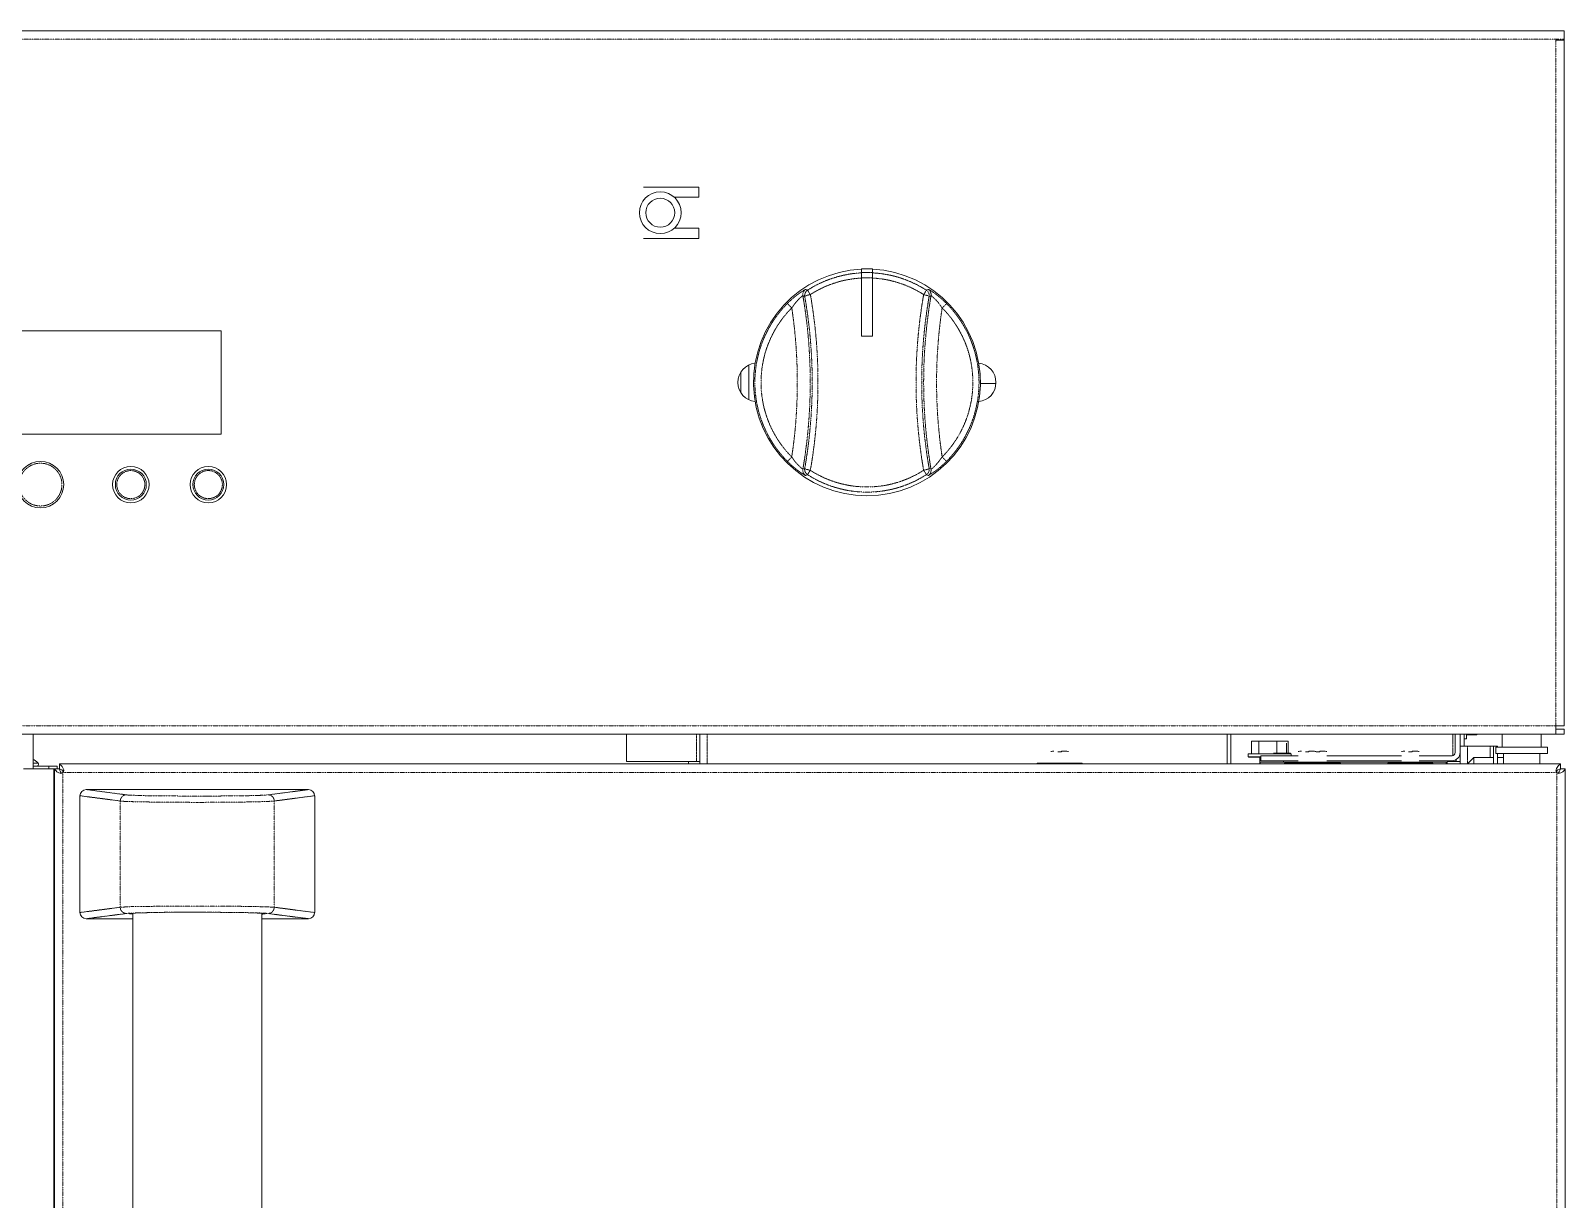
# Model space of a CAD drawing. Header units: millimetres. Extents: x 60499 to 556746, y 248297 to 497145.
# Drawn here: x 507015 to 519490, y 342854 to 352357 of the extents above; entities that cross this region are included whole.
import ezdxf

# ---------------------------------------------------------------- set-up
doc = ezdxf.new("R2010")
doc.units = ezdxf.units.MM
doc.linetypes.add('PHANTOM', pattern=[20, 10, -2, 2, -2, 2, -2])

msp = doc.modelspace()

# ---------------------------------------------------------------- linework, layer by layer
at = {"color": 7, "lineweight": 13, "ltscale": 0.03937}
for p, q in [((494707, 352357), (519482, 352357)), ((519482, 352280), (519482, 346705)), ((508564, 349917), (505625, 349917)), ((508564, 349917), (508564, 349077)), ((505625, 349077), (508564, 349077)), ((519413, 346637), (494776, 346637)), ((507203, 328297), (507203, 346354)), ((507208, 346354), (507208, 328273)), ((519450, 346394), (507248, 346394)), ((517010, 346410), (518522, 346410)), ((519490, 328273), (519490, 346354)), ((507466, 346186), (509273, 346186)), ((507415, 345186), (507415, 346136)), ((509324, 345186), (509324, 346136)), ((507844, 345180), (507844, 329450)), ((508894, 345180), (508894, 329450))]:
    msp.add_line(p, q, dxfattribs=at)
at = {"color": 7, "lineweight": 13, "ltscale": 0.00205}
for p, q in [((519482, 352289), (519482, 352357)), ((519413, 352280), (519482, 352280)), ((519413, 346705), (519482, 346705)), ((519413, 346705), (519413, 346637)), ((519482, 346677), (519413, 346677)), ((519482, 346637), (519413, 346637)), ((507163, 346377), (507231, 346377))]:
    msp.add_line(p, q, dxfattribs=at)
at = {"color": 7, "linetype": 'PHANTOM', "lineweight": 13, "ltscale": 0.03937}
for p, q in [((494707, 352289), (519482, 352289)), ((519413, 352280), (519413, 346705)), ((519413, 346705), (494776, 346705)), ((519421, 346325), (507277, 346325)), ((507277, 328302), (507277, 346325)), ((519421, 346325), (519421, 328302)), ((507743, 345229), (507743, 346093)), ((508995, 345229), (508995, 346093))]:
    msp.add_line(p, q, dxfattribs=at)
at = {"color": 7, "lineweight": 13, "ltscale": 0.000250028}
msp.add_line((519482, 352289), (519482, 352280), dxfattribs=at)
at = {"color": 7, "lineweight": 13, "ltscale": 0.013375}
for p, q in [((512445, 351084), (511996, 351084)), ((512445, 350667), (511996, 350667))]:
    msp.add_line(p, q, dxfattribs=at)
at = {"color": 7, "lineweight": 13, "ltscale": 0.002425}
msp.add_line((512445, 351084), (512445, 351003), dxfattribs=at)
at = {"color": 7, "lineweight": 13, "ltscale": 0.005893}
for p, q in [((512445, 351003), (512247, 351003)), ((512445, 350751), (512247, 350751))]:
    msp.add_line(p, q, dxfattribs=at)
at = {"color": 7, "lineweight": 13, "ltscale": 0.0025}
msp.add_line((512445, 350751), (512445, 350667), dxfattribs=at)
at = {"color": 7, "lineweight": 13, "ltscale": 0.000900028}
for p, q in [((513769, 350422), (513769, 350392)), ((513857, 350422), (513857, 350392))]:
    msp.add_line(p, q, dxfattribs=at)
at = {"color": 7, "lineweight": 13, "ltscale": 0.0026}
for p, q in [((513857, 350422), (513769, 350422)), ((513857, 349873), (513769, 349873)), ((513769, 349873), (513857, 349873))]:
    msp.add_line(p, q, dxfattribs=at)
at = {"color": 7, "lineweight": 13, "ltscale": 0.001308}
for p, q in [((513769, 350348), (513769, 350392)), ((513857, 350348), (513857, 350392))]:
    msp.add_line(p, q, dxfattribs=at)
at = {"color": 7, "linetype": 'PHANTOM', "lineweight": 13, "ltscale": 0.0026}
for p, q in [((513857, 350392), (513769, 350392)), ((513857, 350348), (513769, 350348))]:
    msp.add_line(p, q, dxfattribs=at)
at = {"color": 7, "lineweight": 13, "ltscale": 0.014116}
for p, q in [((513769, 349873), (513769, 350348)), ((513857, 349873), (513857, 350348))]:
    msp.add_line(p, q, dxfattribs=at)
at = {"color": 7, "linetype": 'PHANTOM', "lineweight": 13, "ltscale": 0.000494466}
for p, q in [((513292, 350202), (513307, 350196)), ((514319, 350196), (514334, 350202)), ((513307, 348798), (513292, 348791)), ((514334, 348791), (514319, 348798))]:
    msp.add_line(p, q, dxfattribs=at)
at = {"color": 7, "linetype": 'PHANTOM', "lineweight": 13, "ltscale": 0.000505281}
for p, q in [((513314, 350253), (513330, 350247)), ((514297, 350247), (514312, 350253))]:
    msp.add_line(p, q, dxfattribs=at)
at = {"color": 7, "linetype": 'PHANTOM', "lineweight": 13, "ltscale": 0.001246}
for p, q in [((513330, 350247), (513352, 350211)), ((514297, 350247), (514274, 350211)), ((513330, 348747), (513352, 348782)), ((514297, 348747), (514274, 348782))]:
    msp.add_line(p, q, dxfattribs=at)
at = {"color": 7, "linetype": 'PHANTOM', "lineweight": 13, "ltscale": 0.001499}
for p, q in [((513166, 350139), (513202, 350103)), ((514424, 350103), (514460, 350139)), ((513202, 348891), (513166, 348855)), ((514460, 348855), (514424, 348891))]:
    msp.add_line(p, q, dxfattribs=at)
at = {"color": 7, "lineweight": 13, "ltscale": 5.64695e-06}
for p, q in [((513769, 349873), (513769, 349873)), ((513857, 349873), (513857, 349873))]:
    msp.add_line(p, q, dxfattribs=at)
at = {"color": 7, "lineweight": 13, "ltscale": 0.005144}
msp.add_line((512789, 349411), (512789, 349583), dxfattribs=at)
at = {"color": 7, "lineweight": 13, "ltscale": 0.008468}
msp.add_line((512853, 349639), (512853, 349355), dxfattribs=at)
at = {"color": 7, "lineweight": 13, "ltscale": 0.003789}
msp.add_line((514735, 349489), (514863, 349489), dxfattribs=at)
at = {"color": 7, "linetype": 'PHANTOM', "lineweight": 13, "ltscale": 0.000505259}
for p, q in [((513330, 348747), (513314, 348741)), ((514312, 348741), (514297, 348747))]:
    msp.add_line(p, q, dxfattribs=at)
at = {"color": 7, "lineweight": 13, "ltscale": 0.008425}
msp.add_line((507034, 346354), (507034, 346637), dxfattribs=at)
at = {"color": 7, "lineweight": 13, "ltscale": 0.0066}
msp.add_line((511858, 346637), (511858, 346415), dxfattribs=at)
at = {"color": 7, "linetype": 'PHANTOM', "lineweight": 13, "ltscale": 0.0066}
msp.add_line((512428, 346415), (512428, 346637), dxfattribs=at)
at = {"color": 7, "lineweight": 13, "ltscale": 0.007225}
for p, q in [((512454, 346394), (512454, 346637)), ((516742, 346637), (516742, 346394)), ((516771, 346637), (516771, 346394))]:
    msp.add_line(p, q, dxfattribs=at)
at = {"color": 7, "linetype": 'PHANTOM', "lineweight": 13, "ltscale": 0.007225}
msp.add_line((512514, 346394), (512514, 346637), dxfattribs=at)
at = {"color": 7, "lineweight": 13, "ltscale": 0.001836}
msp.add_line((516938, 346579), (517000, 346579), dxfattribs=at)
at = {"color": 7, "lineweight": 13, "ltscale": 0.003}
for p, q in [((516938, 346478), (516938, 346579)), ((517000, 346478), (517000, 346579)), ((517145, 346478), (517145, 346579))]:
    msp.add_line(p, q, dxfattribs=at)
at = {"color": 7, "lineweight": 13, "ltscale": 0.004338}
msp.add_line((517000, 346579), (517145, 346579), dxfattribs=at)
at = {"color": 7, "lineweight": 13, "ltscale": 0.002691}
msp.add_line((517145, 346579), (517236, 346579), dxfattribs=at)
at = {"color": 7, "lineweight": 13, "ltscale": 0.00245}
for p, q in [((517224, 346481), (517224, 346563)), ((518688, 346631), (518771, 346631))]:
    msp.add_line(p, q, dxfattribs=at)
at = {"color": 7, "lineweight": 13, "ltscale": 0.002936}
msp.add_line((517236, 346481), (517236, 346579), dxfattribs=at)
at = {"color": 7, "linetype": 'PHANTOM', "lineweight": 13, "ltscale": 0.005189}
msp.add_line((518576, 346637), (518576, 346462), dxfattribs=at)
at = {"color": 7, "lineweight": 13, "ltscale": 0.004443}
msp.add_line((518595, 346487), (518595, 346637), dxfattribs=at)
at = {"color": 7, "lineweight": 13, "ltscale": 0.002899}
for p, q in [((518635, 346637), (518635, 346539)), ((518669, 346637), (518669, 346539))]:
    msp.add_line(p, q, dxfattribs=at)
at = {"color": 7, "lineweight": 13, "ltscale": 0.001143}
for p, q in [((518669, 346637), (518669, 346598)), ((518688, 346637), (518688, 346598))]:
    msp.add_line(p, q, dxfattribs=at)
at = {"color": 7, "lineweight": 13, "ltscale": 0.000575028}
msp.add_line((518688, 346598), (518669, 346598), dxfattribs=at)
at = {"color": 7, "lineweight": 13, "ltscale": 0.000167847}
msp.add_line((518771, 346637), (518771, 346631), dxfattribs=at)
at = {"color": 7, "lineweight": 13, "ltscale": 0.003138}
for p, q in [((518978, 346531), (518978, 346637)), ((519293, 346531), (519293, 346637))]:
    msp.add_line(p, q, dxfattribs=at)
at = {"color": 7, "lineweight": 13, "ltscale": 0.0012}
for p, q in [((519482, 346637), (519482, 346677)), ((517014, 346421), (517014, 346461)), ((507248, 346354), (507208, 346354)), ((507248, 346394), (507248, 346354)), ((519450, 346394), (519450, 346354)), ((519450, 346354), (519490, 346354))]:
    msp.add_line(p, q, dxfattribs=at)
at = {"color": 7, "lineweight": 13, "ltscale": 0.000412655}
for p, q in [((515366, 346494), (515380, 346494)), ((517377, 346494), (517390, 346494)), ((517466, 346494), (517480, 346494)), ((518216, 346494), (518230, 346494)), ((518230, 346494), (518244, 346494))]:
    msp.add_line(p, q, dxfattribs=at)
at = {"color": 7, "lineweight": 13, "ltscale": 0.000412597}
for p, q in [((515394, 346494), (515380, 346494)), ((517404, 346494), (517390, 346494)), ((517494, 346494), (517480, 346494))]:
    msp.add_line(p, q, dxfattribs=at)
at = {"color": 7, "lineweight": 13, "ltscale": 0.000412595}
for p, q in [((515380, 346494), (515394, 346494)), ((517390, 346494), (517404, 346494)), ((517480, 346494), (517494, 346494))]:
    msp.add_line(p, q, dxfattribs=at)
at = {"color": 7, "lineweight": 13, "ltscale": 0.000960883}
for p, q in [((515394, 346499), (515426, 346499)), ((517404, 346499), (517437, 346499)), ((518244, 346499), (518276, 346499))]:
    msp.add_line(p, q, dxfattribs=at)
at = {"color": 7, "lineweight": 13, "ltscale": 0.000142375}
for p, q in [((515394, 346499), (515394, 346494)), ((517404, 346499), (517404, 346494)), ((517494, 346499), (517494, 346494)), ((518244, 346499), (518244, 346494))]:
    msp.add_line(p, q, dxfattribs=at)
at = {"color": 7, "lineweight": 13, "ltscale": 1.01226e-05}
for p, q in [((515452, 346494), (515452, 346494)), ((517552, 346494), (517552, 346494))]:
    msp.add_line(p, q, dxfattribs=at)
at = {"color": 7, "lineweight": 13, "ltscale": 0.009272}
msp.add_line((517224, 346478), (516913, 346478), dxfattribs=at)
at = {"color": 7, "lineweight": 13, "ltscale": 0.000775014}
for p, q in [((516913, 346452), (516913, 346478)), ((512454, 346415), (512428, 346415))]:
    msp.add_line(p, q, dxfattribs=at)
at = {"color": 7, "lineweight": 13, "ltscale": 4.24122e-05}
msp.add_line((516914, 346452), (516913, 346452), dxfattribs=at)
at = {"color": 7, "lineweight": 13, "ltscale": 0.001971}
for p, q in [((516981, 346452), (516914, 346452)), ((516981, 346450), (516914, 346450))]:
    msp.add_line(p, q, dxfattribs=at)
at = {"color": 7, "lineweight": 13, "ltscale": 6.2507e-05}
for p, q in [((516914, 346452), (516914, 346450)), ((516981, 346452), (516981, 346450))]:
    msp.add_line(p, q, dxfattribs=at)
at = {"color": 7, "lineweight": 13, "ltscale": 0.001011}
for p, q in [((517014, 346452), (516981, 346452)), ((517014, 346450), (516981, 346450))]:
    msp.add_line(p, q, dxfattribs=at)
at = {"color": 7, "lineweight": 13, "ltscale": 0.00168}
msp.add_line((517007, 346450), (517007, 346394), dxfattribs=at)
at = {"color": 7, "lineweight": 13, "ltscale": 0.009036}
for p, q in [((517014, 346461), (517318, 346461)), ((517014, 346421), (517318, 346421))]:
    msp.add_line(p, q, dxfattribs=at)
at = {"color": 7, "lineweight": 13, "ltscale": 0.0041}
msp.add_line((517119, 346481), (517257, 346481), dxfattribs=at)
at = {"color": 7, "lineweight": 13, "ltscale": 0.001078}
msp.add_line((517224, 346478), (517261, 346478), dxfattribs=at)
at = {"color": 7, "lineweight": 13, "ltscale": 6.4159e-05}
msp.add_line((517257, 346481), (517257, 346478), dxfattribs=at)
at = {"color": 7, "lineweight": 13, "ltscale": 0.000510839}
msp.add_line((517261, 346461), (517261, 346478), dxfattribs=at)
at = {"color": 7, "lineweight": 13, "ltscale": 1.01225e-05}
for p, q in [((517463, 346494), (517463, 346494)), ((518303, 346494), (518303, 346494))]:
    msp.add_line(p, q, dxfattribs=at)
at = {"color": 7, "lineweight": 13, "ltscale": 0.000960823}
msp.add_line((517494, 346499), (517526, 346499), dxfattribs=at)
at = {"color": 7, "lineweight": 13, "ltscale": 0.018025}
for p, q in [((517552, 346461), (518158, 346461)), ((517552, 346421), (518158, 346421))]:
    msp.add_line(p, q, dxfattribs=at)
at = {"color": 7, "lineweight": 13, "ltscale": 0.000412657}
msp.add_line((518244, 346494), (518230, 346494), dxfattribs=at)
at = {"color": 7, "lineweight": 13, "ltscale": 0.007926}
for p, q in [((518303, 346461), (518569, 346461)), ((518303, 346421), (518569, 346421))]:
    msp.add_line(p, q, dxfattribs=at)
at = {"color": 7, "lineweight": 13, "ltscale": 0.004326}
for p, q in [((518635, 346539), (518635, 346394)), ((518906, 346539), (518906, 346394))]:
    msp.add_line(p, q, dxfattribs=at)
at = {"color": 7, "lineweight": 13, "ltscale": 0.001775}
msp.add_line((518695, 346539), (518635, 346539), dxfattribs=at)
at = {"color": 7, "lineweight": 13, "ltscale": 0.0055}
msp.add_line((518880, 346539), (518695, 346539), dxfattribs=at)
at = {"color": 7, "linetype": 'PHANTOM', "lineweight": 13, "ltscale": 0.004334}
msp.add_line((518695, 346539), (518695, 346394), dxfattribs=at)
at = {"color": 7, "lineweight": 13, "ltscale": 0.002188}
msp.add_line((518695, 346394), (518746, 346447), dxfattribs=at)
at = {"color": 7, "lineweight": 13, "ltscale": 0.001575}
msp.add_line((518746, 346447), (518746, 346394), dxfattribs=at)
at = {"color": 7, "lineweight": 13, "ltscale": 0.00475}
msp.add_line((518906, 346447), (518746, 346447), dxfattribs=at)
at = {"color": 7, "linetype": 'PHANTOM', "lineweight": 13, "ltscale": 0.002749}
msp.add_line((518880, 346539), (518880, 346447), dxfattribs=at)
at = {"color": 7, "lineweight": 13, "ltscale": 0.000775074}
msp.add_line((518906, 346539), (518880, 346539), dxfattribs=at)
at = {"color": 7, "lineweight": 13, "ltscale": 0.000999991}
msp.add_line((518939, 346539), (518906, 346539), dxfattribs=at)
at = {"color": 7, "lineweight": 13, "ltscale": 0.00155}
for p, q in [((518925, 346479), (518925, 346531)), ((519345, 346479), (519345, 346531))]:
    msp.add_line(p, q, dxfattribs=at)
at = {"color": 7, "lineweight": 13, "ltscale": 0.0125}
for p, q in [((518925, 346531), (519345, 346531)), ((518925, 346479), (519345, 346479))]:
    msp.add_line(p, q, dxfattribs=at)
at = {"color": 7, "lineweight": 13, "ltscale": 0.000238253}
msp.add_line((518939, 346539), (518939, 346531), dxfattribs=at)
at = {"color": 7, "lineweight": 13, "ltscale": 0.002538}
msp.add_line((518939, 346479), (518939, 346394), dxfattribs=at)
at = {"color": 7, "lineweight": 13, "ltscale": 0.001456}
msp.add_line((518988, 346447), (518939, 346447), dxfattribs=at)
at = {"color": 7, "lineweight": 13, "ltscale": 0.002537}
for p, q in [((518988, 346394), (518988, 346479)), ((519282, 346394), (519282, 346479))]:
    msp.add_line(p, q, dxfattribs=at)
at = {"color": 7, "lineweight": 13, "ltscale": 0.007368}
msp.add_line((507203, 346354), (506956, 346354), dxfattribs=at)
at = {"color": 7, "linetype": 'PHANTOM', "lineweight": 13, "ltscale": 0.001232}
msp.add_line((507075, 346402), (507034, 346402), dxfattribs=at)
at = {"color": 7, "lineweight": 13, "ltscale": 0.003837}
msp.add_line((507034, 346377), (507163, 346377), dxfattribs=at)
at = {"color": 7, "lineweight": 13, "ltscale": 0.000933339}
msp.add_line((507034, 346377), (507065, 346377), dxfattribs=at)
at = {"color": 7, "lineweight": 13, "ltscale": 0.00070668}
msp.add_line((507163, 346354), (507163, 346377), dxfattribs=at)
at = {"color": 7, "lineweight": 13, "ltscale": 0.000124984}
msp.add_line((507203, 346354), (507208, 346354), dxfattribs=at)
at = {"color": 7, "lineweight": 13, "ltscale": 0.000712537}
msp.add_line((507231, 346377), (507231, 346354), dxfattribs=at)
at = {"color": 7, "linetype": 'PHANTOM', "lineweight": 13, "ltscale": 0.000469028}
msp.add_line((507277, 346341), (507277, 346325), dxfattribs=at)
at = {"color": 7, "lineweight": 13, "ltscale": 0.016985}
msp.add_line((512428, 346415), (511858, 346415), dxfattribs=at)
at = {"color": 7, "lineweight": 13, "ltscale": 0.00062549}
msp.add_line((512362, 346415), (512362, 346394), dxfattribs=at)
at = {"color": 7, "lineweight": 13, "ltscale": 0.005463}
for p, q in [((515196, 346401), (515380, 346401)), ((515380, 346394), (515196, 346394)), ((517207, 346401), (517390, 346401)), ((517390, 346394), (517207, 346394)), ((517296, 346401), (517480, 346401)), ((517480, 346401), (517663, 346401)), ((517663, 346401), (517480, 346401))]:
    msp.add_line(p, q, dxfattribs=at)
at = {"color": 7, "lineweight": 13, "ltscale": 0.000211791}
for p, q in [((515196, 346394), (515196, 346401)), ((515563, 346394), (515563, 346401)), ((517207, 346394), (517207, 346401)), ((517574, 346394), (517574, 346401)), ((517663, 346394), (517663, 346401)), ((518047, 346394), (518047, 346401)), ((518414, 346394), (518414, 346401))]:
    msp.add_line(p, q, dxfattribs=at)
at = {"color": 7, "lineweight": 13, "ltscale": 0.005462}
for p, q in [((515380, 346401), (515563, 346401)), ((515563, 346401), (515380, 346401)), ((515563, 346394), (515380, 346394)), ((517390, 346401), (517574, 346401)), ((517574, 346401), (517390, 346401)), ((517574, 346394), (517390, 346394)), ((518047, 346401), (518230, 346401)), ((518230, 346394), (518047, 346394)), ((518230, 346401), (518414, 346401)), ((518414, 346401), (518230, 346401)), ((518414, 346394), (518230, 346394))]:
    msp.add_line(p, q, dxfattribs=at)
at = {"color": 7, "lineweight": 13, "ltscale": 0.000480412}
for p, q in [((517010, 346410), (517010, 346394)), ((518522, 346394), (518522, 346410))]:
    msp.add_line(p, q, dxfattribs=at)
at = {"color": 7, "lineweight": 13, "ltscale": 0.000326682}
msp.add_line((517198, 346421), (517198, 346410), dxfattribs=at)
at = {"color": 7, "lineweight": 13, "ltscale": 0.002662}
msp.add_line((517663, 346394), (517574, 346394), dxfattribs=at)
at = {"color": 7, "lineweight": 13, "ltscale": 0.00062534}
msp.add_line((518530, 346415), (518530, 346394), dxfattribs=at)
at = {"color": 7, "lineweight": 13, "ltscale": 0.00136}
msp.add_line((518576, 346415), (518530, 346415), dxfattribs=at)
at = {"color": 7, "linetype": 'PHANTOM', "lineweight": 13, "ltscale": 0.000193078}
msp.add_line((518576, 346421), (518576, 346415), dxfattribs=at)
at = {"color": 7, "lineweight": 13, "ltscale": 0.000774954}
msp.add_line((518576, 346415), (518602, 346415), dxfattribs=at)
at = {"color": 7, "lineweight": 13, "ltscale": 0.000445148}
msp.add_line((518602, 346430), (518602, 346415), dxfattribs=at)
at = {"color": 7, "lineweight": 13, "ltscale": 0.000990019}
msp.add_line((518602, 346415), (518635, 346415), dxfattribs=at)
at = {"color": 7, "linetype": 'PHANTOM', "lineweight": 13, "ltscale": 0.000469088}
msp.add_line((519421, 346341), (519421, 346325), dxfattribs=at)
at = {"color": 7, "linetype": 'PHANTOM', "lineweight": 13, "ltscale": 0.009823}
for p, q in [((507466, 346186), (507793, 346143)), ((509273, 346186), (508945, 346143)), ((507466, 345136), (507793, 345178)), ((509273, 345136), (508945, 345178))]:
    msp.add_line(p, q, dxfattribs=at)
at = {"color": 7, "linetype": 'PHANTOM', "lineweight": 13, "ltscale": 0.009859}
for p, q in [((507415, 346136), (507743, 346093)), ((507415, 345186), (507743, 345229))]:
    msp.add_line(p, q, dxfattribs=at)
at = {"color": 7, "linetype": 'PHANTOM', "lineweight": 13, "ltscale": 0.00986}
for p, q in [((509324, 346136), (508995, 346093)), ((509324, 345186), (508995, 345229))]:
    msp.add_line(p, q, dxfattribs=at)
at = {"color": 7, "lineweight": 13, "ltscale": 0.011267}
for p, q in [((507466, 345136), (507844, 345136)), ((508894, 345136), (509273, 345136))]:
    msp.add_line(p, q, dxfattribs=at)
at = {"color": 7, "linetype": 'PHANTOM', "lineweight": 13, "ltscale": 0.03937}
for points in [[(513166, 350139), (513204, 350175), (513244, 350208), (513276, 350231), (513292, 350241), (513307, 350250), (513313, 350253), (513314, 350253), (513314, 350253)], [(513202, 350103), (513227, 350138), (513252, 350167), (513273, 350188), (513288, 350200), (513291, 350202), (513292, 350202), (513292, 350203), (513292, 350202)], [(514274, 350211), (514303, 350204), (514314, 350200), (514317, 350198), (514318, 350197), (514319, 350196), (514319, 350196)], [(514312, 350253), (514313, 350253), (514314, 350253), (514320, 350250), (514346, 350234), (514370, 350217), (514394, 350198), (514426, 350171), (514460, 350139)], [(514334, 350202), (514334, 350203), (514334, 350203), (514335, 350202), (514336, 350202), (514344, 350196), (514370, 350172), (514393, 350146), (514405, 350130), (514424, 350103)], [(513314, 348741), (513314, 348741), (513313, 348741), (513307, 348744), (513280, 348760), (513256, 348777), (513232, 348796), (513200, 348823), (513166, 348855)], [(513292, 348791), (513292, 348791), (513292, 348791), (513291, 348791), (513291, 348792), (513284, 348797), (513257, 348821), (513234, 348847), (513221, 348863), (513202, 348891)], [(514460, 348855), (514414, 348812), (514390, 348793), (514366, 348774), (514334, 348753), (514319, 348744), (514314, 348741), (514313, 348741), (514312, 348741)], [(514424, 348891), (514399, 348856), (514374, 348827), (514354, 348806), (514338, 348793), (514335, 348792), (514335, 348791), (514334, 348791), (514334, 348791)], [(513352, 348782), (513326, 348789), (513316, 348792), (513310, 348795), (513308, 348796), (513307, 348797), (513307, 348798)], [(514274, 348782), (514300, 348789), (514311, 348792), (514316, 348795), (514318, 348796), (514319, 348797), (514319, 348798)], [(507743, 346093), (507777, 346090), (507832, 346088), (507904, 346086), (508121, 346083), (508368, 346082), (508643, 346083), (508768, 346085), (508876, 346087), (508970, 346091), (508995, 346093)], [(507793, 346143), (507814, 346141), (507889, 346138), (507998, 346135), (508135, 346134), (508450, 346133), (508741, 346135), (508878, 346139), (508922, 346141), (508945, 346143)], [(507743, 345229), (507777, 345231), (507832, 345234), (507904, 345235), (508121, 345238), (508368, 345239), (508617, 345238), (508837, 345235), (508908, 345233), (508962, 345231), (508995, 345229)], [(507793, 345178), (507812, 345180), (507880, 345183), (507986, 345186), (508120, 345188), (508433, 345189), (508728, 345186), (508840, 345184), (508916, 345181), (508945, 345178)]]:
    msp.add_lwpolyline(points, dxfattribs=at)
at = {"color": 7, "lineweight": 13, "ltscale": 0.03937}
for points in [[(507261, 346318), (507255, 346319), (507243, 346323), (507228, 346331), (507221, 346338), (507210, 346350), (507208, 346354)], [(507283, 346341), (507283, 346347), (507279, 346358), (507270, 346373), (507264, 346381), (507252, 346391), (507248, 346394)], [(507282, 346334), (507279, 346339), (507268, 346346), (507255, 346352), (507248, 346354)], [(507267, 346319), (507264, 346322), (507258, 346329), (507251, 346342), (507248, 346354)], [(519414, 346341), (519415, 346347), (519419, 346358), (519428, 346373), (519434, 346381), (519446, 346391), (519450, 346394)], [(519415, 346334), (519419, 346339), (519430, 346346), (519443, 346352), (519450, 346354)], [(519431, 346319), (519434, 346322), (519440, 346329), (519446, 346342), (519450, 346354)], [(519437, 346318), (519443, 346319), (519455, 346323), (519469, 346331), (519477, 346338), (519488, 346350), (519490, 346354)], [(508920, 345176), (508920, 345176), (508920, 345177), (508920, 345177), (508919, 345177), (508913, 345178), (508900, 345180), (508857, 345182), (508783, 345184), (508684, 345186), (508440, 345188), (508179, 345188), (507962, 345184), (507866, 345181), (507837, 345179), (507821, 345177), (507819, 345177), (507819, 345177), (507819, 345176), (507819, 345176)], [(507819, 345176), (507819, 345176), (507819, 345176), (507819, 345176), (507820, 345176), (507822, 345175), (507844, 345173)], [(508894, 345173), (508902, 345173), (508918, 345175), (508919, 345176), (508920, 345176), (508920, 345176), (508920, 345176)]]:
    msp.add_lwpolyline(points, dxfattribs=at)
for centre, radius in [((512133, 350877), 170), ((512133, 350877), 118), ((507095, 348666), 189), ((507829, 348666), 148), ((508459, 348666), 148), ((507829, 348666), 126), ((508459, 348666), 126)]:
    msp.add_circle(centre, radius, dxfattribs=at)
at = {"color": 7, "linetype": 'PHANTOM', "lineweight": 13, "ltscale": 0.03937}
for centre, radius in [((507095, 348666), 174), ((507829, 348666), 114), ((508459, 348666), 114)]:
    msp.add_circle(centre, radius, dxfattribs=at)
at = {"color": 7, "lineweight": 13, "ltscale": 0.03937}
for centre, radius, start, end in [((513813, 349497), 922, 92.714, 87.286), ((512921, 349497), 157, 96.0502, 263.9498), ((514705, 349497), 157, 276.0501, 83.9499), ((506891, 346212), 264, 45.9499, 57.4045), ((515351, 346327), 173, 95.8737, 104.7467), ((515408, 346327), 173, 75.2532, 84.1264), ((515408, 346327), 173, 75.2533, 84.1263), ((517362, 346327), 173, 95.8737, 104.7467), ((517419, 346327), 173, 75.2532, 84.1264), ((517419, 346327), 173, 75.2533, 84.1263), ((517508, 346327), 173, 75.2532, 84.1264), ((517508, 346327), 173, 75.2533, 84.1263), ((518202, 346327), 173, 95.8737, 104.7467), ((518259, 346327), 173, 75.2532, 84.1264), ((518259, 346327), 173, 75.2533, 84.1263), ((518569, 346487), 66.3, 270, 0), ((518569, 346487), 26, 270, 0), ((507065, 346392), 14.4, 270, 0), ((507065, 346392), 14.4, 0, 45.9499), ((507261, 346340), 21.4, 269.4043, 316.6799), ((507262, 346341), 21.4, 313.32, 0.5957), ((519436, 346341), 21.4, 179.4043, 226.68), ((519437, 346340), 21.4, 223.32, 270.5957)]:
    msp.add_arc(centre, radius, start, end, dxfattribs=at)
at = {"color": 7, "linetype": 'PHANTOM', "lineweight": 13, "ltscale": 0.03937}
for centre, radius, start, end in [((513813, 349497), 892, 92.806, 122.8187), ((513813, 349497), 850, 92.9443, 122.8187), ((513813, 349497), 892, 57.1813, 87.194), ((513813, 349497), 850, 57.1813, 87.0557), ((513342, 350211), 50.4, 123.485, 189.6647), ((509171, 349497), 4181, 350.2849, 9.7151), ((513357, 350204), 50.4, 122.8695, 189.5403), ((509307, 349497), 4061, 359.9991, 9.9097), ((509263, 349497), 4152, 359.9981, 9.9078), ((518364, 349497), 4152, 170.0922, 180.0019), ((518319, 349497), 4061, 170.0903, 180.0009), ((518455, 349497), 4181, 170.2849, 189.7151), ((514269, 350204), 50.4, 350.4592, 57.1305), ((514284, 350211), 50.4, 350.3351, 56.5138), ((513813, 349497), 911, 135.2484, 224.7516), ((513813, 349497), 861, 135.2484, 224.7516), ((509171, 349497), 4076, 351.4487, 8.5513), ((518455, 349497), 4076, 171.4487, 188.5513), ((513813, 349497), 861, 315.2484, 44.7516), ((513813, 349497), 911, 315.2484, 44.7516), ((509307, 349497), 4061, 350.0903, 0.0009), ((509263, 349497), 4152, 350.0922, 0.0019), ((518364, 349497), 4152, 179.9981, 189.9078), ((518319, 349497), 4061, 179.9991, 189.9097), ((513342, 348783), 50.4, 170.3351, 236.5138), ((513357, 348790), 50.4, 170.4592, 237.1305), ((513813, 349497), 892, 237.1813, 302.8187), ((513813, 349497), 850, 237.1804, 302.8187), ((514269, 348790), 50.4, 302.8695, 9.5403), ((514284, 348783), 50.4, 303.4837, 9.6643)]:
    msp.add_arc(centre, radius, start, end, dxfattribs=at)
for centre, major_axis, ratio, start_param, end_param in [((513357, 350204), (-49.6, -8.7), 0.155752, 4.778124, 6.248215), ((507793, 346093), (-6.5, -50), 0.985958, 3.272602, 4.839785), ((508945, 346093), (6.5, -50), 0.985958, 1.4434, 3.010583), ((507793, 345229), (-6.5, 50), 0.985958, 1.4434, 3.010583), ((508945, 345229), (6.5, 50), 0.985958, 3.272602, 4.839785)]:
    msp.add_ellipse(centre, major_axis=major_axis, ratio=ratio, start_param=start_param, end_param=end_param, dxfattribs=at)
at = {"color": 7, "lineweight": 13, "ltscale": 0.03937}
for centre, major_axis, start_param, end_param in [((507466, 346135), (50.7, -6.6), 1.701806, 3.268989), ((509272, 346135), (-50.7, -6.6), 3.014197, 4.58138), ((507466, 345186), (50.7, 6.6), 3.014197, 4.58138), ((509272, 345186), (-50.7, 6.6), 1.701806, 3.268989)]:
    msp.add_ellipse(centre, major_axis=major_axis, ratio=0.985958, start_param=start_param, end_param=end_param, dxfattribs=at)

doc.saveas('drawing.dxf')
